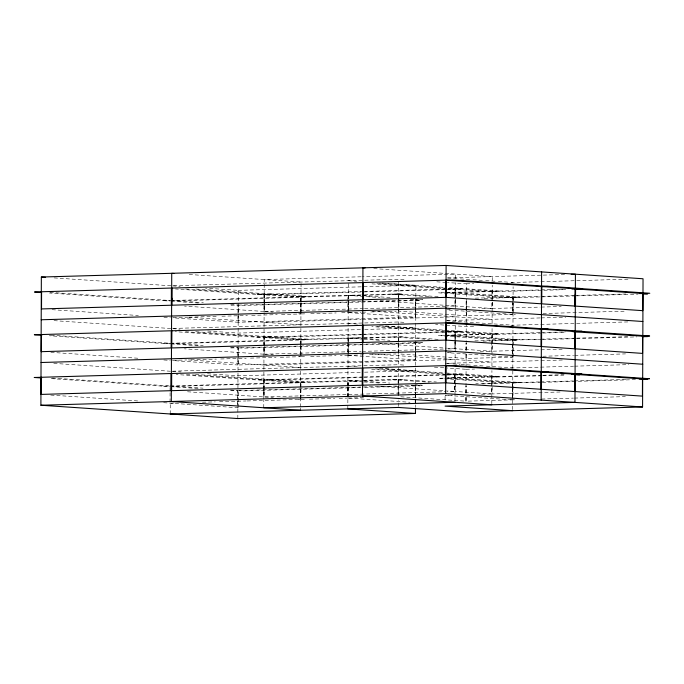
<?xml version="1.0" encoding="UTF-8"?>
<svg xmlns="http://www.w3.org/2000/svg" width="684" height="684" viewBox="0 0 684 684"><rect width="100%" height="100%" fill="white"/><g stroke="black" fill="none" stroke-linecap="round" stroke-linejoin="round"><path stroke-width="0.51" stroke-dasharray="3.42 2.56" d="M170.051 402.132L170.085 392.043M170.085 391.034L170.102 385.99L50.796 377.927M170.213 413.974L170.256 402.226M230.371 390.008L237.716 390.504L237.656 407.707L170.461 403.167M230.517 347.275L237.87 347.771L237.81 364.974L172.71 360.571M230.67 304.542L238.015 305.038L237.955 322.241L172.864 317.838M237.827 418.548L237.852 413.204M237.852 412.136L237.887 401.457M237.895 400.388L238.049 356.586M238.049 355.518L238.194 313.853M238.203 312.785L238.28 290.349L205.525 288.135M238.16 407.715L238.22 390.564L360.861 387.05M238.374 347.831L238.314 364.982L415.333 359.912L415.393 342.761L420.352 343.094L243.333 348.165L238.374 347.831L422.507 342.487L415.154 341.991M361.161 301.584L238.519 305.098L238.459 322.249L415.479 317.179L415.633 299.96M263.776 407.758L263.802 400.277M263.802 399.208L263.947 357.544M263.956 356.475L264.101 312.673M264.109 311.605L264.221 279.559L361.426 276.772M264.169 379.774L264.109 396.925L446.199 391.71M361.22 334.271L264.315 337.041L264.255 354.192L361.161 351.414M300.344 398.421L300.387 388.315M300.387 387.306L300.404 382.253L163.1 386.186L49.111 378.483M300.532 345.582L300.498 355.689L300.618 345.488M300.532 344.574L300.558 339.521L170.761 343.24M300.644 312.956L300.678 302.85M300.686 301.841L300.703 296.788L170.906 300.507M300.438 398.387L300.473 388.221M300.473 387.204L300.49 382.117L264.084 379.654L264.024 396.942L273.386 397.575M300.627 344.471L300.644 339.384L264.229 336.921L264.169 354.209L273.532 354.842M300.729 312.921L300.772 302.756M300.772 301.738L300.789 296.651L264.383 294.188L264.315 311.476L272.642 312.041M300.601 410.246L300.609 408.109M300.618 407.04L300.644 399.559M300.644 398.49L300.789 356.826M300.789 355.757L300.943 311.955M300.951 310.887L301.054 282.047L188.69 274.455M300.943 398.396L300.977 388.213M300.977 387.195L300.994 382.099L306.004 382.442L352.636 381.108M301.088 355.663L301.122 345.48M301.131 344.462L301.148 339.367L306.15 339.709L352.782 338.375M301.242 312.93L301.276 302.747M301.276 301.729L301.293 296.634L306.304 296.976L352.935 295.642M347.575 397.053L347.626 380.766L293.427 382.322L257.013 379.859M257.167 337.127L293.581 339.58L347.78 338.033L347.72 355.347L340.299 355.552M307.851 296.446L271.445 293.983L257.312 294.394L293.727 296.847L347.925 295.3L347.865 312.614L341.504 312.793M347.823 408.895L347.899 387.529M347.908 386.46L347.959 370.437M347.968 369.369L348.053 344.796M348.053 343.727L348.207 299.925M348.207 298.857L348.267 282.834M348.113 386.956L348.071 398.079L410.024 402.269M348.113 385.938L348.13 380.885L360.408 381.039M390.111 297.557L355.458 295.214L348.43 295.42L348.37 312.614L415.573 317.154L415.539 300.028M348.165 397.045L348.199 386.87M348.199 385.853L348.216 380.766L360.955 380.398M348.31 354.312L348.37 338.033L362.922 338.093M398.054 395.617L398.114 379.338L362.024 380.372M398.199 353.902L398.268 336.605L438.666 339.401M398.353 311.169L398.413 293.872L362.315 294.898M398.319 406.382L398.336 399.969M398.362 393.557L398.396 383.946M398.396 382.878L398.456 366.855M403.74 365.068L398.464 364.717L398.498 354.03M398.498 352.961L398.533 343.351M398.541 342.282L398.592 326.259M398.601 325.191L398.695 298.481M398.695 297.412L398.755 281.389M398.567 395.626L398.618 379.44L391.59 379.637L429.39 382.194M398.712 352.893L398.772 336.708L362.169 337.631M428.637 296.659L391.889 294.171L398.917 293.975L398.858 311.169L466.052 315.709L466.069 311.665M415.188 402.645L415.248 385.494L361.921 387.024M415.273 402.619L415.333 385.425L409.032 384.998M415.462 407.048L415.47 404.919M415.479 403.851L415.504 396.369M415.504 395.301L415.658 351.499M415.658 350.43L415.889 285.262L382.082 282.979M445.079 399.704L445.096 395.429M454.774 374.319L454.715 391.462L447.268 391.675M445.344 331.86L454.928 331.586L454.869 348.729L445.284 349.011M454.869 374.276L454.809 391.445L447.396 390.94M454.98 401.217L455.04 385.186M455.04 384.117L455.099 368.095M455.108 363.82L455.185 342.453M455.185 341.384L455.245 325.362M455.262 321.087L455.339 297.591M455.347 296.523L455.39 282.629M455.407 278.354L455.424 274.087L362.494 276.746M465.77 397.13L465.753 401.175L398.558 396.634M465.787 393.086L465.813 385.998M465.924 354.397L465.907 358.442L398.712 353.902M465.932 350.353L465.958 343.265M466.069 310.656L466.112 300.532M465.966 401.337L465.984 397.062M465.992 392.787L466.078 369.283L447.062 368.001M466.086 367.146L466.129 354.329M466.146 350.054L466.24 323.344M466.24 322.275L466.283 309.459M466.291 308.39L466.377 283.817L447.362 282.535M466.274 397.113L466.266 401.183L512.419 399.858L512.538 388.709M466.291 393.035L466.317 385.904M466.428 354.38L466.411 358.45L512.564 357.125L512.624 339.82L447.618 335.511M466.437 350.302L466.462 343.171M466.574 311.647L466.556 315.717L512.718 314.392L512.778 297.087L475.012 298.164M466.574 310.622L466.616 300.438M491.693 376.645L491.548 393.958L480.006 394.283M480.159 351.55L491.693 351.225L491.847 333.912M491.993 291.179L491.847 308.493L479.262 308.852M491.813 403.705L491.873 385.545M491.873 384.476L491.924 370.583M491.941 366.316L491.976 355.629M491.984 354.56L492.018 344.95M492.018 343.881L492.078 327.85M492.087 323.575L492.172 300.079M492.172 299.011L492.224 285.117M492.241 280.842L492.249 276.575L372.481 268.479M512.453 388.657L512.419 399.858L445.31 395.301M512.461 387.64L512.478 382.553L517.48 382.886L481.818 383.912M512.547 387.7L512.564 382.638L445.369 378.098M474.867 340.897L512.624 339.82L512.649 357.108L447.558 352.705M512.863 297.172L512.803 314.375L446.652 309.903M512.675 409.613L512.761 387.178M512.761 386.109L512.897 346.583M512.906 345.514L512.957 329.483M512.966 328.414L513.051 301.712M513.06 300.644L513.111 286.75M539.565 381.911L513.068 382.672L513.009 399.841L516.189 399.755M513.154 357.108L513.214 339.939L541.506 339.606M513.368 297.207L513.308 314.375L515.428 314.315M447.635 277.849L565.83 274.464M238.28 290.349L415.889 285.262M466.377 283.817L473.815 283.603M510.999 282.543L629.194 279.157M363.495 291.478L256.945 294.479L175.463 288.973M364.563 291.444L446.558 289.101M447.627 289.067L462.179 288.605L447.362 287.605M361.255 294.932L348.515 295.3L348.455 312.597L361.195 312.229M445.754 292.495L540.138 289.896M541.198 289.862L565.54 289.161M444.66 292.658L438.641 292.837L505.835 297.378L539.864 296.446M446.669 292.607L452.688 292.436L519.891 296.976M175.873 300.84L305.671 297.13L300.703 296.788M565.232 289.657L497.473 291.589L492.497 291.256L492.437 308.475L540.078 307.107M230.995 305.244L238.015 305.038M362.221 301.558L422.652 299.754L415.308 299.259M540.924 296.42L573.79 295.479M574.851 295.445L625.723 293.992M484.212 298.386L517.779 297.42M575.569 295.907L518.335 297.54L446.712 292.701M576.629 295.873L638.112 294.111M363.435 308.621L264.409 311.459L264.469 294.308L269.419 294.642L460.033 289.187L455.074 288.853L455.014 305.996L447.567 306.21M364.504 308.587L446.498 306.244M172.975 317.615L187.869 317.188M188.929 317.162L217.657 316.333M221.915 316.213L247.446 315.486M251.703 315.367L277.234 314.631M281.492 314.512L300.644 313.965M301.234 313.947L306.535 313.794M310.775 313.674L336.212 312.947M362.255 312.195L366.504 312.075M370.754 311.955L396.233 311.229M446.738 309.784L451.987 309.63M541.138 307.082L561.248 306.5M542.985 313.529L624.603 311.194M264.075 322.292L361.272 319.505M362.34 319.479L455.27 316.82M540.129 317.932L445.361 320.642L512.974 325.216M541.147 317.898L565.685 317.196M360.434 329.577L238.126 333.082L205.38 330.868M364.692 329.457L415.744 327.995L382.989 325.781M473.661 326.336L466.223 326.55L435.588 324.481M510.845 325.276L629.041 321.89M362.281 334.237L444.275 331.894M362.982 334.698L269.274 337.374L264.315 337.041M364.05 334.664L459.887 331.92L454.928 331.586M445.6 335.228L498.91 333.707L462.495 331.244L448.003 331.74L371.805 326.593M361.109 337.665L348.284 338.152L348.224 355.347L415.419 359.887L415.479 342.693L410.229 342.333M444.514 335.391L438.487 335.57L505.69 340.11L539.719 339.178M447.524 335.305L452.543 335.169L519.737 339.709M539.984 332.629L492.352 333.989L492.292 351.208L539.924 349.84M541.044 332.595L565.394 331.894M363.982 338.067L403.261 336.938M496.764 334.245L447.601 335.365M541.788 333.057L497.328 334.322L455.433 331.449L455.373 348.737L491.787 351.2M542.848 333.022L565.078 332.39M175.72 343.573L305.517 339.863L300.558 339.521M230.841 347.976L237.87 347.771M540.779 339.153L627.698 336.665M483.015 341.145L517.634 340.153L512.624 339.82M542.566 339.58L575.424 338.64M576.484 338.606L636.907 336.879M362.221 351.388L444.215 349.037M172.821 360.348L186.655 359.955M190.913 359.835L216.443 359.1M220.701 358.98L246.231 358.245M250.489 358.125L276.028 357.399M280.278 357.27L300.49 356.697L298.498 356.535M301.088 356.68L306.381 356.526M310.622 356.407L336.058 355.68M348.31 355.329L365.29 354.842M369.54 354.722L396.079 353.961M447.635 352.482L451.833 352.363M540.984 349.815L562.154 349.208M542.839 356.261L573.577 355.381M574.637 355.355L625.518 353.893M263.921 365.025L446.584 359.793M447.652 359.767L455.125 359.553M172.488 371.181L398.464 364.717M445.207 363.375L539.975 360.665M541.001 360.639L564.471 359.964M360.288 372.31L237.981 375.815L205.226 373.601M364.538 372.19L415.59 370.728L382.843 368.514M466.078 369.283L474.576 369.044M510.7 368.009L573.517 366.205M574.586 366.179L628.895 364.623M363.195 376.944L256.645 379.945L176.215 374.516M364.264 376.91L446.259 374.567M447.327 374.533L462.35 373.977L498.756 376.439L447.55 377.901M269.128 380.107L362.836 377.431M363.897 377.397L445.891 375.054M446.96 375.02L459.734 374.652L447.456 373.772M443.36 378.158L438.341 378.303L443.591 378.654M447.37 378.038L452.389 377.901L519.592 382.442L475.765 383.604M541.959 375.294L492.198 376.722L492.138 393.941L562.009 391.941M543.01 375.268L564.189 374.661M353.218 381.099L362.776 380.826M363.837 380.8L403.115 379.671M496.618 376.978L447.456 378.098M541.643 375.79L497.174 377.055L455.287 374.182L455.219 391.47L491.634 393.933M542.703 375.755L563.872 375.148M175.574 386.306L305.372 382.595L300.404 382.253M230.696 390.709L237.716 390.504M415.333 385.425L422.361 385.22L415.008 384.724M540.625 381.886L573.491 380.945M574.551 380.911L626.493 379.423M360.485 387.537L243.188 390.897L238.22 390.564M364.752 387.418L420.207 385.827L415.248 385.494M541.352 382.339L513.068 382.672M542.412 382.313L636.753 379.611M170.547 403.141L175.865 402.987M202.464 402.226L215.229 401.867M219.487 401.739L246.086 400.978M247.146 400.952L275.874 400.131M276.943 400.097L300.344 399.43M300.934 399.413L305.175 399.294M309.416 399.165L334.852 398.439M339.093 398.319L347.566 398.079M348.156 398.062L365.145 397.575M445.395 395.275L452.731 395.061M541.625 399.029L573.431 398.114M574.492 398.088L625.373 396.626M447.618 278.055L459.238 278.841M460.298 278.91L471.917 279.696M472.977 279.765L484.597 280.551M485.657 280.62L497.277 281.406M498.328 281.483L509.956 282.27M511.008 282.338L513.12 282.483M404.039 279.602L398.763 279.252L170.667 285.775L54.07 277.901M436.794 281.817L446.301 282.458M348.276 280.697L356.723 281.269M379.637 283.031L446.301 287.536M499.055 290.974L462.649 288.511L448.516 288.922L484.93 291.375M376.85 283.518L455.159 288.81L455.099 305.979L379.971 300.9M371.951 283.86L448.148 289.007M446.755 292.564L496.909 291.512L455.578 288.716L455.518 306.004L491.933 308.467M398.413 293.872L403.415 294.206L353.517 295.633L347.925 295.3M398.917 293.975L438.82 296.668M348.43 295.42L379.928 297.549M410.383 299.601L420.498 300.361L243.478 305.432L238.519 305.098M172.778 285.921L180.174 286.425M195.838 288.999L270.975 294.077M185.646 288.99L263.964 294.282L263.904 311.451L184.535 306.09M372.327 311.211L492.104 319.308M50.026 292.384L170.401 300.524L163.399 300.721L49.41 293.017M171.872 300.567L203.37 302.696M163.792 300.703L170.094 301.131M171.145 301.199L200.54 303.183M298.651 313.802L300.729 313.939M403.893 322.335L398.61 321.984L170.513 328.508L53.916 320.634M348.122 323.429L357.629 324.071M379.483 325.764L462.025 331.338M376.704 326.251L446.549 330.971M447.61 331.039L455.014 331.543L454.954 348.712L447.55 348.207M448.371 331.654L484.776 334.108M188.545 317.188L300.9 324.78M52.095 309.681L138.382 315.512M163.946 317.239L170.342 317.675M391.744 336.904L429.543 339.461M355.312 337.947L362.657 338.443M363.708 338.512L389.957 340.29M347.78 338.033L362.982 339.144M364.033 339.213L379.782 340.281M172.625 328.653L180.02 329.158M379.817 343.633L446.49 348.139M195.692 331.731L270.83 336.81M307.706 339.178L271.291 336.716L256.799 337.212L175.309 331.706M185.501 331.723L263.81 337.015L263.75 354.184L184.381 348.823M372.182 353.944L491.958 362.041M50.941 335.194L170.256 343.257L163.245 343.453L49.265 335.75M170.675 343.231L203.216 345.429M163.647 343.436L169.948 343.864M170.991 343.932L200.395 345.916M447.319 363.52L459.999 364.375M461.059 364.444L472.678 365.23M473.73 365.307L485.358 366.094M486.409 366.162L512.82 367.949M434.383 367.146L446.002 367.924M347.976 366.162L357.484 366.804M379.338 368.496L446.002 373.002M447.062 373.071L461.88 374.071M375.499 368.907L443.223 373.49M371.66 369.326L443.617 374.191M444.677 374.259L447.849 374.473M448.217 374.387L484.631 376.841M188.399 359.921L300.755 367.513M444.643 378.722L505.536 382.843M50.881 352.346L138.236 358.245M163.801 359.972L170.196 360.408M398.114 379.338L436.418 381.988M364.606 381.321L389.812 383.023M347.626 380.766L362.836 381.877M363.879 381.946L379.629 383.014M53.771 363.366L170.367 371.241M172.479 371.386L180.927 371.959M379.671 386.366L446.336 390.872M271.146 379.449L307.552 381.911M195.538 374.464L270.676 379.543M186.407 374.524L263.665 379.748L263.605 396.917L185.287 391.624M170.521 385.964L203.071 388.161M163.493 386.169L169.794 386.597M170.846 386.665L198.146 388.512M298.352 399.268L300.43 399.405M50.736 395.078L138.083 400.978M163.656 402.705L170.042 403.141"/><path stroke-width="1.03" d="M415.462 408.117L415.444 413.461L237.827 418.548L40.903 405.236L41.348 277.037L446.105 265.452L643.037 278.764L642.584 406.963L465.932 412.016L398.31 407.45L170.213 413.974M41.143 394.429L41.202 377.277L41.228 394.403L171.026 390.692L171.085 373.515L34.2 377.483L41.656 377.987M41.296 351.696L41.356 334.544M41.442 334.502L41.382 351.67L171.18 347.959L171.239 330.782L34.345 334.75L41.809 335.254M171.846 301.191L171.855 298.156M362.734 385.22L362.879 367.983L445.455 365.624L445.395 382.835L362.819 385.203M642.584 406.963L445.652 393.651L446.105 265.452M445.959 365.675L445.9 382.843L540.993 389.264L541.053 372.096L445.959 365.675L452.979 365.47L548.064 371.899M446.113 322.942L446.054 340.11L541.138 346.531L541.198 329.363L446.113 322.942L453.124 322.737L548.217 329.166L541.198 329.363M446.259 280.209L446.199 297.378L541.292 303.799L541.352 286.63L446.259 280.209L453.27 280.004L548.363 286.434L541.352 286.63M541.164 400.106L541.608 271.907M541.617 329.252L541.557 346.566L574.945 348.814L575.005 331.509L541.617 329.252L548.688 329.055L582.075 331.312L575.005 331.509M541.771 286.519L541.711 303.833L575.099 306.081L575.159 288.776L541.771 286.519L548.842 286.322L582.229 288.58L571.892 288.981M575.013 306.107L575.047 294.966M574.859 374.242L574.799 391.547L541.412 389.299L541.471 371.985L574.859 374.242L581.93 374.045L548.542 371.788L541.053 372.096M575.278 374.379L575.218 391.581L642.413 396.122L642.473 378.919L575.278 374.379L582.306 374.182L649.501 378.722L642.473 378.919M642.627 310.673L642.686 293.504M642.627 336.186L642.567 353.389L575.364 348.849L575.424 331.646L582.452 331.449L649.655 335.989L642.627 336.186L572.807 331.689M642.772 293.453L642.712 310.656L575.518 306.116L575.577 288.913L582.606 288.716L649.8 293.256L639.506 293.598M571.157 274.318L575.415 274.19L574.97 402.389L445.062 406.108L512.675 410.682M41.502 291.812L34.499 292.017L40.886 292.444M575.817 289.349L580.049 289.229M642.353 293.992L647.654 293.838L575.073 288.896M41.194 319.77L445.951 308.185L642.883 321.497M642.199 336.725L647.5 336.571L642.541 336.237M41.049 362.503L445.806 350.918L642.738 364.23M571.593 374.447L579.75 374.695L576.578 374.789M639.207 379.064L647.355 379.304L643.114 379.432M40.903 405.236L445.652 393.651M263.776 407.758L454.98 402.286M365.059 267.974L362.939 267.837L362.486 396.036L491.805 404.774M173.864 273.455L171.735 273.309L171.291 401.508L300.601 410.246M41.348 277.037L45.589 277.328M347.823 408.895L415.444 413.461M41.587 291.769L41.527 308.937L171.325 305.226L171.385 288.049L41.587 291.769M171.684 373.524L171.624 390.675L362.229 385.22L362.289 368.069L171.684 373.524M171.829 330.791L171.769 347.942L362.383 342.479L362.443 325.336L171.829 330.791M171.975 288.058L171.915 305.209L362.529 299.746L362.588 282.603L171.975 288.058M363.033 325.251L362.973 342.47L445.549 340.102L445.609 322.891L363.033 325.251M363.178 282.518L363.118 299.737L445.694 297.369L445.754 280.158L363.178 282.518"/></g></svg>
